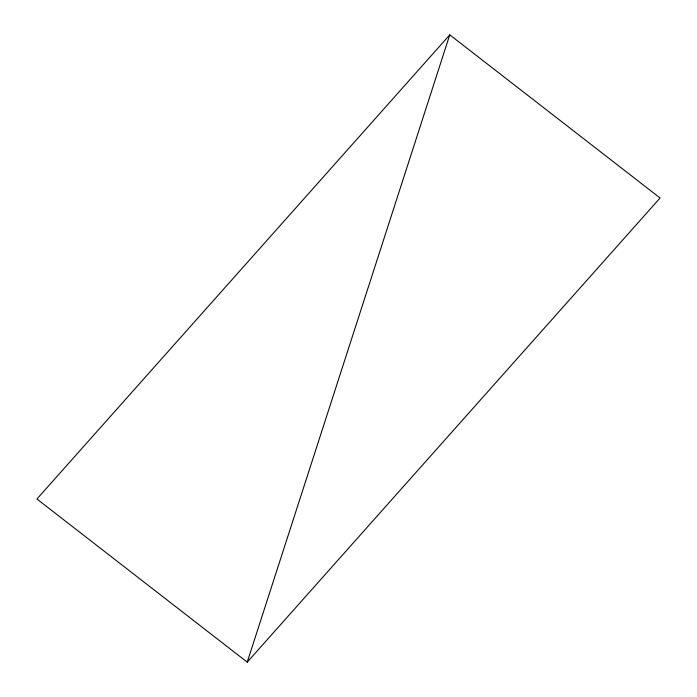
<?xml version="1.0" encoding="UTF-8"?>
<svg xmlns="http://www.w3.org/2000/svg" width="697" height="697" viewBox="0 0 697 697"><rect width="100%" height="100%" fill="white"/><g stroke="black" fill="none" stroke-linecap="round" stroke-linejoin="round"><path stroke-width="1.05" d="M247.235 662.15L449.765 34.85L660.076 197.992L247.235 662.15L36.924 499.008L449.765 34.85"/></g></svg>
